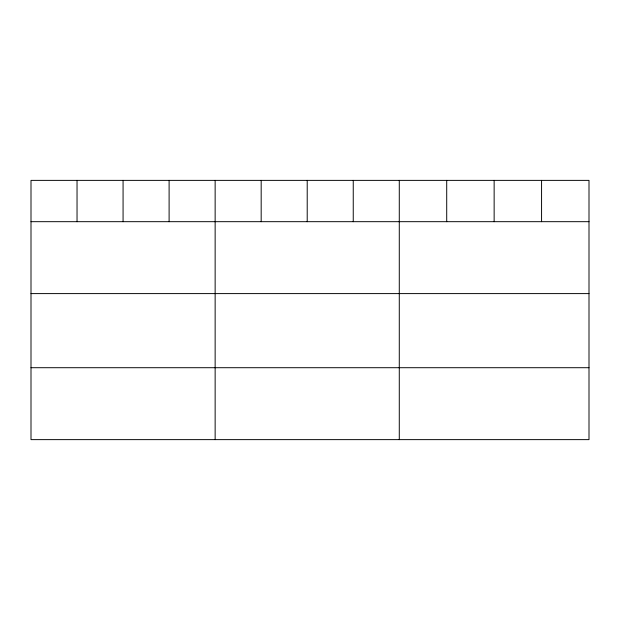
<?xml version="1.0" encoding="UTF-8"?>
<svg xmlns="http://www.w3.org/2000/svg" width="620" height="620" viewBox="0 0 620 620"><rect width="100%" height="100%" fill="white"/><g stroke="black" fill="none" stroke-linecap="round" stroke-linejoin="round"><path stroke-width="0.93" d="M589 221.681L589 439.627L31 439.627L31 180.374L589 180.374L589 221.681L31 221.681M31 293.601L589 293.601M31 367.707L589 367.707M541.57 180.374L541.57 221.681M494.14 180.374L494.14 221.681M446.71 180.374L446.71 221.681M399.28 180.374L399.28 439.627M353.245 180.374L353.245 221.681M307.21 180.374L307.21 221.681M261.175 180.374L261.175 221.681M215.14 180.374L215.14 439.627M169.105 180.374L169.105 221.681M123.07 180.374L123.07 221.681M77.035 180.374L77.035 221.681"/></g></svg>
